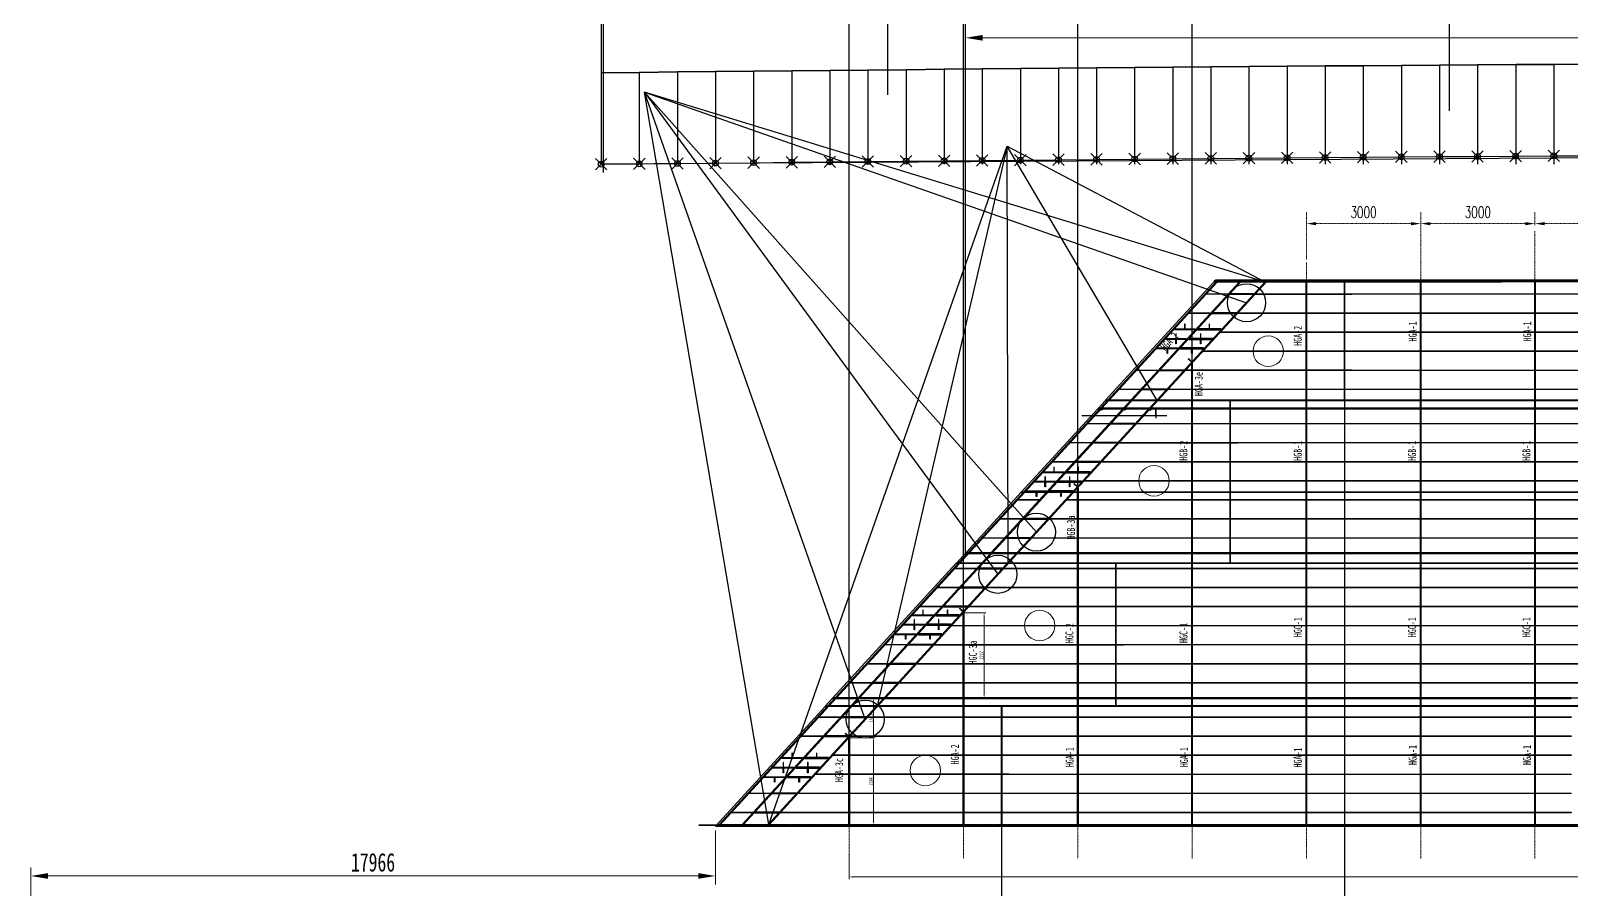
# Model space of a CAD drawing. Extents: x -158665 to 747974, y -1078007 to -307893.
# Drawn here: x 119905 to 160333, y -508805 to -486284 of the extents above; entities that cross this region are included whole.
import ezdxf
from ezdxf.enums import TextEntityAlignment as Align

# ---------------------------------------------------------------- set-up
doc = ezdxf.new("R2010")
doc.units = 0
doc.header["$LTSCALE"] = 0.02
doc.header["$MEASUREMENT"] = 0
doc.header["$PDMODE"] = 35
doc.header["$PDSIZE"] = 150
doc.linetypes.add('CENTER', pattern=[2, 1.25, -0.25, 0.25, -0.25])
doc.linetypes.add('PHANTOM', pattern=[63.5, 31.75, -6.35, 6.35, -6.35, 6.35, -6.35])
doc.layers.get('0').update_dxf_attribs({"linetype": 'CONTINUOUS'})
doc.layers.get('Defpoints').update_dxf_attribs({"linetype": 'CONTINUOUS'})
for name, color, linetype in [('1', 1, 'CONTINUOUS'), ('A3', 7, 'CONTINUOUS'), ('ZG', 7, 'CONTINUOUS'), ('二次预拼节段线', 7, 'CONTINUOUS'), ('横隔板', 7, 'CONTINUOUS'), ('横隔板开孔', 7, 'CONTINUOUS'), ('腹板', 7, 'CONTINUOUS')]:
    doc.layers.add(name, color=color, linetype=linetype)
for name, color, linetype, lineweight in [('1图框轮廓', 7, 'CONTINUOUS', 35), ('2细线层', 41, 'CONTINUOUS', 15), ('3中心线层', 1, 'CENTER', 13)]:
    doc.layers.add(name, color=color, linetype=linetype, lineweight=lineweight)
doc.styles.add('HC_GBDIM', font='romans', dxfattribs={"width": 0.667, "bigfont": 'gbcbig'})
doc.styles.add('仿宋', font='仿宋_GB2312_1.ttf', dxfattribs={"width": 0.7})
doc.dimstyles.new('180', dxfattribs={"dimscale": 180, "dimtxt": 2.7, "dimasz": 2.5, "dimexe": 1.25, "dimexo": 0.625, "dimtad": 1, "dimdec": 0, "dimdsep": 46, "dimtxsty": '仿宋', "dimcen": 2.5, "dimclrd": 3, "dimclre": 3, "dimclrt": 4, "dimazin": 0, "dimtfac": 1, "dimtdec": 0, "dimtmove": 0, "dimatfit": 3, "dimfxl": 1.25, "dimlwd": 13, "dimlwe": 13, "dimarcsym": 0})
doc.dimstyles.new('HC_GBDIM-100', dxfattribs={"dimscale": 100, "dimtxt": 3, "dimasz": 2.5, "dimexe": 3, "dimexo": 1.5, "dimgap": 1.5, "dimtad": 1, "dimdec": 0, "dimzin": 0, "dimdsep": 46, "dimtxsty": 'HC_GBDIM', "dimcen": 2.5, "dimclrd": 130, "dimclre": 130, "dimclrt": 3, "dimadec": 0, "dimazin": 0, "dimtfac": 0.714286, "dimtdec": 0, "dimtmove": 0, "dimatfit": 3, "dimfxl": 1, "dimtzin": 0, "dimlwd": -1, "dimlwe": -1, "dimarcsym": 0})
doc.dimstyles.new('标准标注样式-45', dxfattribs={"dimscale": 45, "dimtxt": 2.7, "dimasz": 2.5, "dimexe": 1.25, "dimexo": 0.625, "dimtad": 1, "dimdec": 0, "dimdsep": 46, "dimtxsty": '仿宋', "dimcen": 2.5, "dimclrd": 3, "dimclre": 3, "dimclrt": 4, "dimazin": 0, "dimtfac": 1, "dimtdec": 0, "dimtmove": 0, "dimatfit": 3, "dimfxl": 1.25, "dimlwd": 13, "dimlwe": 13, "dimarcsym": 0})
doc.dimstyles.new('样式-35', dxfattribs={"dimscale": 35, "dimtxt": 2.7, "dimasz": 2.5, "dimexe": 1.25, "dimexo": 0.625, "dimtad": 1, "dimdec": 0, "dimdsep": 46, "dimtxsty": '仿宋', "dimcen": 2.5, "dimclrd": 3, "dimclre": 3, "dimclrt": 4, "dimazin": 0, "dimtfac": 1, "dimtdec": 0, "dimtmove": 0, "dimatfit": 3, "dimfxl": 1.25, "dimlwd": 13, "dimlwe": 13, "dimarcsym": 0})

# ---------------------------------------------------------------- blocks, each defined once
blk = doc.blocks.new('*D148')
at = {"layer": '3中心线层', "color": 130, "linetype": 'CENTER'}
for p, q in [((153383, -492296), (153383, -491043)), ((156383, -491583), (156383, -491043)), ((153633, -491343), (156133, -491343))]:
    blk.add_line(p, q, dxfattribs=at)
for points in [[(153633, -491302), (153633, -491385), (153383, -491343)], [(156133, -491302), (156133, -491385), (156383, -491343)]]:
    blk.add_solid(points, dxfattribs=at)
at = {"layer": 'Defpoints', "color": 0, "linetype": 'CENTER'}
for p in [(156383, -491343), (156383, -491733), (153383, -492446)]:
    blk.add_point(p, dxfattribs=at)
at = {"layer": '3中心线层', "color": 3, "linetype": 'CENTER', "insert": (154883, -491043), "char_height": 300, "attachment_point": 5, "style": 'HC_GBDIM'}
blk.add_mtext('3000', dxfattribs=at)
blk = doc.blocks.new('*D149')
at = {"layer": '3中心线层', "color": 130, "linetype": 'CENTER'}
for p, q in [((156383, -491583), (156383, -491043)), ((159383, -491389), (159383, -491043)), ((156633, -491343), (159133, -491343))]:
    blk.add_line(p, q, dxfattribs=at)
for points in [[(156633, -491302), (156633, -491385), (156383, -491343)], [(159133, -491302), (159133, -491385), (159383, -491343)]]:
    blk.add_solid(points, dxfattribs=at)
at = {"layer": 'Defpoints', "color": 0, "linetype": 'CENTER'}
for p in [(159383, -491343), (159383, -491539), (156383, -491733)]:
    blk.add_point(p, dxfattribs=at)
at = {"layer": '3中心线层', "color": 3, "linetype": 'CENTER', "insert": (157883, -491043), "char_height": 300, "attachment_point": 5, "style": 'HC_GBDIM'}
blk.add_mtext('3000', dxfattribs=at)
blk = doc.blocks.new('*D150')
at = {"layer": '3中心线层', "color": 130, "linetype": 'CENTER'}
for p, q in [((159383, -491389), (159383, -491043)), ((162383, -491389), (162383, -491043)), ((159633, -491343), (162133, -491343))]:
    blk.add_line(p, q, dxfattribs=at)
for points in [[(159633, -491302), (159633, -491385), (159383, -491343)], [(162133, -491302), (162133, -491385), (162383, -491343)]]:
    blk.add_solid(points, dxfattribs=at)
at = {"layer": 'Defpoints', "color": 0, "linetype": 'CENTER'}
for p in [(159383, -491539), (162383, -491343), (162383, -491539)]:
    blk.add_point(p, dxfattribs=at)
at = {"layer": '3中心线层', "color": 3, "linetype": 'CENTER', "insert": (160883, -491043), "char_height": 300, "attachment_point": 5, "style": 'HC_GBDIM'}
blk.add_mtext('3000', dxfattribs=at)
blk = doc.blocks.new('*D70')
at = {"color": 3, "lineweight": 13, "ltscale": 3}
for p, q in [((231383, -507174), (231383, -508539)), ((141383, -507872), (141383, -508539))]:
    blk.add_line(p, q, dxfattribs=at)
at = {"color": 3, "linetype": 'ByBlock', "lineweight": 13, "ltscale": 3}
blk.add_line((141495, -508483), (231270, -508483), dxfattribs=at)
at = {"color": 3, "ltscale": 3}
for points in [[(141495, -508464), (141495, -508501), (141383, -508483)], [(231270, -508464), (231270, -508501), (231383, -508483)]]:
    blk.add_solid(points, dxfattribs=at)
at = {"layer": 'Defpoints', "color": 0, "ltscale": 3}
for p in [(231383, -507146), (141383, -507844), (231383, -508483)]:
    blk.add_point(p, dxfattribs=at)
at = {"color": 4, "ltscale": 3, "insert": (186383, -508394), "char_height": 121.5, "attachment_point": 5, "style": '仿宋'}
blk.add_mtext('90000', dxfattribs=at)
blk = doc.blocks.new('*D73')
at = {"color": 3, "lineweight": 13, "ltscale": 3}
for p, q in [((141412, -504830), (142067, -504830)), ((141412, -507116), (142067, -507116))]:
    blk.add_line(p, q, dxfattribs=at)
at = {"color": 3, "linetype": 'ByBlock', "lineweight": 13, "ltscale": 3}
blk.add_line((142023, -504918), (142023, -507028), dxfattribs=at)
at = {"color": 3, "ltscale": 3}
for points in [[(142009, -504918), (142038, -504918), (142023, -504830)], [(142009, -507028), (142038, -507028), (142023, -507116)]]:
    blk.add_solid(points, dxfattribs=at)
at = {"layer": 'Defpoints', "color": 0, "ltscale": 3}
for p in [(141390, -504830), (141390, -507116), (142023, -507116)]:
    blk.add_point(p, dxfattribs=at)
at = {"color": 4, "ltscale": 3, "insert": (141954, -505973), "char_height": 94.5, "attachment_point": 5, "rotation": 90, "style": '仿宋'}
blk.add_mtext('2286', dxfattribs=at)
blk = doc.blocks.new('*D74')
at = {"color": 3, "lineweight": 13, "ltscale": 3}
for p, q in [((141480, -503799), (142067, -503799)), ((141412, -504830), (142067, -504830))]:
    blk.add_line(p, q, dxfattribs=at)
at = {"color": 3, "linetype": 'ByBlock', "lineweight": 13, "ltscale": 3}
blk.add_line((142023, -504743), (142023, -503886), dxfattribs=at)
at = {"color": 3, "ltscale": 3}
for points in [[(142009, -503886), (142038, -503886), (142023, -503799)], [(142009, -504743), (142038, -504743), (142023, -504830)]]:
    blk.add_solid(points, dxfattribs=at)
at = {"layer": 'Defpoints', "color": 0, "ltscale": 3}
for p in [(141458, -503799), (142023, -503799), (141390, -504830)]:
    blk.add_point(p, dxfattribs=at)
at = {"color": 4, "ltscale": 3, "insert": (141954, -504314), "char_height": 94.5, "attachment_point": 5, "rotation": 90, "style": '仿宋'}
blk.add_mtext('1031', dxfattribs=at)
blk = doc.blocks.new('*D85')
at = {"color": 3, "lineweight": 13, "ltscale": 3}
for p, q in [((144412, -501555), (144968, -501555)), ((144412, -503783), (144968, -503783))]:
    blk.add_line(p, q, dxfattribs=at)
at = {"color": 3, "linetype": 'ByBlock', "lineweight": 13, "ltscale": 3}
blk.add_line((144924, -501643), (144924, -503695), dxfattribs=at)
at = {"color": 3, "ltscale": 3}
for points in [[(144910, -501643), (144939, -501643), (144924, -501555)], [(144910, -503695), (144939, -503695), (144924, -503783)]]:
    blk.add_solid(points, dxfattribs=at)
at = {"layer": 'Defpoints', "color": 0, "ltscale": 3}
for p in [(144390, -501555), (144390, -503783), (144924, -503783)]:
    blk.add_point(p, dxfattribs=at)
at = {"color": 4, "ltscale": 3, "insert": (144855, -502669), "char_height": 94.5, "attachment_point": 5, "rotation": 90, "style": '仿宋'}
blk.add_mtext('2227', dxfattribs=at)
blk = doc.blocks.new('*D596')
at = {"color": 3, "lineweight": 13, "ltscale": 3}
for p, q in [((144436, -474876), (144436, -486693)), ((195383, -499878), (195383, -486243))]:
    blk.add_line(p, q, dxfattribs=at)
at = {"color": 3, "linetype": 'ByBlock', "lineweight": 13, "ltscale": 3}
blk.add_line((144886, -486468), (194933, -486468), dxfattribs=at)
at = {"color": 3, "ltscale": 3}
for points in [[(144886, -486393), (144886, -486543), (144436, -486468)], [(194933, -486393), (194933, -486543), (195383, -486468)]]:
    blk.add_solid(points, dxfattribs=at)
at = {"layer": 'Defpoints', "color": 0, "ltscale": 3}
for p in [(144436, -474764), (195383, -486468), (195383, -499991)]:
    blk.add_point(p, dxfattribs=at)
at = {"color": 4, "ltscale": 3, "insert": (169909, -486112), "char_height": 486, "attachment_point": 5, "style": '仿宋'}
blk.add_mtext('50947', dxfattribs=at)
blk = doc.blocks.new('*D597')
at = {"color": 3, "lineweight": 13, "ltscale": 3}
for p, q in [((137871, -507268), (137871, -508683)), ((119905, -578441), (119905, -508233))]:
    blk.add_line(p, q, dxfattribs=at)
at = {"color": 3, "linetype": 'ByBlock', "lineweight": 13, "ltscale": 3}
blk.add_line((137421, -508458), (120355, -508458), dxfattribs=at)
at = {"color": 3, "ltscale": 3}
for points in [[(120355, -508383), (120355, -508533), (119905, -508458)], [(137421, -508383), (137421, -508533), (137871, -508458)]]:
    blk.add_solid(points, dxfattribs=at)
at = {"layer": 'Defpoints', "color": 0, "ltscale": 3}
for p in [(137871, -507156), (119905, -508458), (119905, -578553)]:
    blk.add_point(p, dxfattribs=at)
at = {"color": 4, "ltscale": 3, "insert": (128888, -508102), "char_height": 486, "attachment_point": 5, "style": '仿宋'}
blk.add_mtext('17966', dxfattribs=at)
blk = doc.blocks.new('*D598')
at = {"color": 3, "lineweight": 13, "ltscale": 3}
for p, q in [((134876, -489673), (134876, -449390)), ((195383, -499878), (195383, -449390))]:
    blk.add_line(p, q, dxfattribs=at)
at = {"color": 3, "linetype": 'ByBlock', "lineweight": 13, "ltscale": 3}
blk.add_line((194933, -449615), (135326, -449615), dxfattribs=at)
at = {"color": 3, "ltscale": 3}
for points in [[(135326, -449540), (135326, -449690), (134876, -449615)], [(194933, -449540), (194933, -449690), (195383, -449615)]]:
    blk.add_solid(points, dxfattribs=at)
at = {"layer": 'Defpoints', "color": 0, "ltscale": 3}
for p in [(134876, -449615), (134876, -489785), (195383, -499991)]:
    blk.add_point(p, dxfattribs=at)
at = {"color": 4, "ltscale": 3, "insert": (165129, -449259), "char_height": 486, "attachment_point": 5, "style": '仿宋'}
blk.add_mtext('60507', dxfattribs=at)

msp = doc.modelspace()

# ---------------------------------------------------------------- linework, layer by layer
at = {"color": 7, "ltscale": 3}
for p, q in [((150382.8, -495015.1), (150382.8, -469263.5)), ((147382.8, -498333.6), (147382.8, -472768.2)), ((144382.8, -501718.5), (144382.8, -475961.6)), ((141382.8, -504840.2), (141382.8, -479457.4)), ((150382.8, -494979.5), (150373.2, -494970.7)), ((147488.5, -496378.7), (149724.1, -496378.7)), ((149118.5, -496378.7), (149429.8, -496378.7)), ((149429.8, -496198.7), (149318.4, -496198.7)), ((149429.8, -496198.7), (149429.8, -496445.3)), ((149429.8, -496378.7), (149429.8, -496198.7)), ((144382.8, -501528.6), (144373.2, -501519.8)), ((141382.8, -504803.1), (141373.2, -504794.3))]:
    msp.add_line(p, q, dxfattribs=at)
at = {"color": 8, "ltscale": 3}
msp.add_line((144435.5, -499990.7), (144435.5, -474750.5), dxfattribs=at)
at = {"color": 33, "ltscale": 3}
for p, q in [((142386.1, -484643.4), (142386.1, -487963)), ((157130.1, -484614.5), (157130.1, -488380))]:
    msp.add_line(p, q, dxfattribs=at)
at = {"color": 1, "ltscale": 3}
for p, q in [((230875.9, -489160.6), (134875.9, -489784.6)), ((149450.6, -495977.7), (149485.9, -495977.7)), ((149450.6, -495980.7), (149485.9, -495980.7)), ((145538.7, -500247.7), (145578.2, -500247.7)), ((145538.7, -500250.7), (145578.2, -500250.7)), ((142103.1, -503997.7), (142138.3, -503997.7)), ((142103.1, -504000.7), (142138.3, -504000.7))]:
    msp.add_line(p, q, dxfattribs=at)
at = {"color": 7, "linetype": 'PHANTOM', "ltscale": 10}
for p, q in [((240933.3, -492865.7), (150963.1, -492865.7)), ((239013.6, -496190.7), (147916.9, -496190.7)), ((236819.7, -499990.7), (144435.5, -499990.7)), ((234625.8, -503790.7), (140954.1, -503790.7)), ((232706.1, -507115.7), (137907.9, -507115.7))]:
    msp.add_line(p, q, dxfattribs=at)
at = {"color": 7, "ltscale": 3}
msp.add_lwpolyline([(160875.9, -487160.2), (159875.9, -487166.1), (158875.9, -487172.3), (157875.9, -487178.7), (156875.9, -487185.3), (155875.9, -487192.3), (154875.9, -487199.4), (153875.9, -487206.9), (152875.9, -487214.5), (151875.9, -487222.5), (150875.9, -487230.6), (149875.9, -487239.1), (148875.9, -487247.7), (147875.9, -487256.6), (146875.9, -487265.6), (145875.9, -487274.9), (144875.9, -487284.3), (143875.9, -487293.9), (142875.9, -487303.7), (141875.9, -487313.6), (140875.9, -487323.7), (139875.9, -487333.8), (138875.9, -487344), (137875.9, -487354.3), (136875.9, -487364.6), (135875.9, -487375), (134875.9, -487385.1), (134875.9, -489785.1), (135875.9, -489775), (136875.9, -489764.6), (137875.9, -489754.3), (138875.9, -489744), (139875.9, -489733.8), (140875.9, -489723.7), (141875.9, -489713.6), (142875.9, -489703.7), (143875.9, -489693.9), (144875.9, -489684.3), (145875.9, -489674.9), (146875.9, -489665.6), (147875.9, -489656.6), (148875.9, -489647.7), (149875.9, -489639.1), (150875.9, -489630.6), (151875.9, -489622.5), (152875.9, -489614.5), (153875.9, -489606.9), (154875.9, -489599.4), (155875.9, -489592.3), (156875.9, -489585.3), (157875.9, -489578.7), (158875.9, -489572.3), (159875.9, -489566.1), (160875.9, -489560.2)], dxfattribs=at)
at = {"color": 1, "ltscale": 3}
for points in [[(150288.8, -494885.2), (150377.3, -494966.3), (150369.2, -494975.1), (150280.7, -494894)], [(147288.8, -498159.7), (147377.3, -498240.8), (147369.2, -498249.7), (147280.7, -498168.6)], [(144288.8, -501434.3), (144377.3, -501515.4), (144369.2, -501524.2), (144280.7, -501443.2)], [(141288.8, -504708.9), (141377.3, -504789.9), (141369.2, -504798.8), (141280.7, -504717.7)]]:
    msp.add_lwpolyline(points, close=True, dxfattribs=at)
at = {"color": 7, "ltscale": 3}
for points in [[(148546.4, -496224.5, -0.2103024), (148535.1, -496198.7), (148034.1, -496198.7, -0.6524796), (147975.4, -496224.5), (147834.2, -496378.7), (148405.2, -496378.7)], [(149224.5, -496224.5, -0.2103024), (149213.2, -496198.7), (148640.3, -496198.7, -0.5787924), (148587.7, -496229, -0.1084885), (148573.4, -496233.6), (148440.4, -496378.7), (149083.3, -496378.7)]]:
    msp.add_lwpolyline(points, format="xyb", close=True, dxfattribs=at)
at = {"color": 8, "ltscale": 3}
msp.add_circle((140875.9, -489745.6), 21.9, dxfattribs=at)
at = {"color": 1, "ltscale": 3}
for centre in [(151812.7, -493418.7), (146298.4, -499437.7), (145285.1, -500543.7), (141803.5, -504344)]:
    msp.add_circle(centre, 500, dxfattribs=at)
at = {"color": 7, "ltscale": 3}
for centre in [(147999.1, -496198.7), (148570.1, -496198.7), (148605.3, -496198.7), (149283.4, -496198.7)]:
    msp.add_circle(centre, 35, dxfattribs=at)
msp.add_arc((149283.4, -496198.7), 35, 239.75226, 0, dxfattribs=at)
at = {"layer": '1', "color": 8}
for p, q in [((134875.9, -485138.8), (134875.9, -489783.4)), ((135875.9, -487375), (135875.9, -489783.4)), ((136875.9, -487364.6), (136875.9, -489783.4)), ((137875.9, -487354.3), (137875.9, -489783.4)), ((138875.9, -487344), (138875.9, -489783.4)), ((139875.9, -487333.8), (139875.9, -489783.4)), ((140875.9, -487323.7), (140875.9, -489783.4)), ((141875.9, -487313.6), (141875.9, -489783.4)), ((142875.9, -487303.7), (142875.9, -489783.4)), ((143875.9, -487293.9), (143875.9, -489783.4)), ((144875.9, -487284.3), (144875.9, -489783.4)), ((145875.9, -487274.9), (145875.9, -489783.4)), ((146875.9, -487265.6), (146875.9, -489783.4)), ((147875.9, -487256.6), (147875.9, -489783.4)), ((148875.9, -487247.7), (148875.9, -489783.4)), ((149875.9, -487239.1), (149875.9, -489783.4)), ((150875.9, -487230.6), (150875.9, -489783.4)), ((151875.9, -487222.5), (151875.9, -489783.4)), ((152875.9, -487214.5), (152875.9, -489783.4)), ((153875.9, -487206.9), (153875.9, -489783.4)), ((155875.9, -487192.3), (155875.9, -489783.4)), ((156875.9, -487185.3), (156875.9, -489783.4)), ((157875.9, -487178.7), (157875.9, -489783.4)), ((158875.9, -487172.3), (158875.9, -489783.4)), ((159875.9, -487166.1), (159875.9, -489783.4))]:
    msp.add_line(p, q, dxfattribs=at)
at = {"layer": '1', "color": 3}
for p, q in [((134930.1, -485138.8), (134930.1, -490004.1)), ((154875.9, -487199.4), (154875.9, -489783.4))]:
    msp.add_line(p, q, dxfattribs=at)
at = {"layer": '1', "color": 181}
for points in [[(134875.9, -487385.1), (135875.9, -487375), (136875.9, -487364.6), (137875.9, -487354.3), (138875.9, -487344), (139875.9, -487333.8), (140875.9, -487323.7), (141875.9, -487313.6), (142875.9, -487303.7), (143875.9, -487293.9), (144875.9, -487284.3), (145875.9, -487274.9), (146875.9, -487265.6), (147875.9, -487256.6), (148875.9, -487247.7), (149875.9, -487239.1), (150875.9, -487230.6), (151875.9, -487222.5), (152875.9, -487214.5), (153875.9, -487206.9), (154875.9, -487199.4), (155875.9, -487192.3), (156875.9, -487185.3), (157875.9, -487178.7), (158875.9, -487172.3), (159875.9, -487166.1), (160875.9, -487160.2)], [(134875.9, -489785.1), (135875.9, -489775), (136875.9, -489764.6), (137875.9, -489754.3), (138875.9, -489744), (139875.9, -489733.8), (140875.9, -489723.7), (141875.9, -489713.6), (142875.9, -489703.7), (143875.9, -489693.9), (144875.9, -489684.3), (145875.9, -489674.9), (146875.9, -489665.6), (147875.9, -489656.6), (148875.9, -489647.7), (149875.9, -489639.1), (150875.9, -489630.6), (151875.9, -489622.5), (152875.9, -489614.5), (153875.9, -489606.9), (154875.9, -489599.4), (155875.9, -489592.3), (156875.9, -489585.3), (157875.9, -489578.7), (158875.9, -489572.3), (159875.9, -489566.1), (160875.9, -489560.2)]]:
    msp.add_lwpolyline(points, dxfattribs=at)
at = {"layer": '1', "color": 4}
for points in [[(151319.4, -493183.7), (151319.4, -493197.7), (150761.3, -493197.7), (150761.3, -493183.7)], [(151367.5, -493183.7), (151367.5, -493197.7), (151997.6, -493197.7), (151997.6, -493183.7)], [(154583.1, -493197.7), (154583.1, -493183.7), (169333.1, -493183.7), (169333.1, -493197.7)], [(150861.4, -493683.7), (150861.4, -493697.7), (150303.2, -493697.7), (150303.2, -493683.7)], [(150909.5, -493683.7), (150909.5, -493697.7), (151539.5, -493697.7), (151539.5, -493683.7)], [(154583.1, -493697.7), (154583.1, -493683.7), (169333.1, -493683.7), (169333.1, -493697.7)], [(154583.1, -494197.7), (154583.1, -494183.7), (169333.1, -494183.7), (169333.1, -494197.7)], [(154583.1, -494697.7), (154583.1, -494683.7), (169333.1, -494683.7), (169333.1, -494697.7)], [(149487.1, -495183.7), (149487.1, -495197.7), (148929, -495197.7), (148929, -495183.7)], [(149535.2, -495183.7), (149535.2, -495197.7), (150165.2, -495197.7), (150165.2, -495183.7)], [(154583.1, -495197.7), (154583.1, -495183.7), (169333.1, -495183.7), (169333.1, -495197.7)], [(149029.1, -495683.7), (149029.1, -495697.7), (148470.9, -495697.7), (148470.9, -495683.7)], [(149077.1, -495683.7), (149077.1, -495697.7), (149707.2, -495697.7), (149707.2, -495683.7)], [(154583.1, -495697.7), (154583.1, -495683.7), (169333.1, -495683.7), (169333.1, -495697.7)], [(148204.5, -496583.7), (148204.5, -496597.7), (147646.4, -496597.7), (147646.4, -496583.7)], [(148252.6, -496583.7), (148252.6, -496597.7), (148882.6, -496597.7), (148882.6, -496583.7)], [(151583.1, -496597.7), (151583.1, -496583.7), (166333.1, -496583.7), (166333.1, -496597.7)], [(147746.4, -497083.7), (147746.4, -497097.7), (147188.3, -497097.7), (147188.3, -497083.7)], [(147794.5, -497083.7), (147794.5, -497097.7), (148424.5, -497097.7), (148424.5, -497083.7)], [(151583.1, -497097.7), (151583.1, -497083.7), (166333.1, -497083.7), (166333.1, -497097.7)], [(147288.4, -497583.7), (147288.4, -497597.7), (146730.2, -497597.7), (146730.2, -497583.7)], [(147336.4, -497583.7), (147336.4, -497597.7), (147966.5, -497597.7), (147966.5, -497583.7)], [(151583.1, -497597.7), (151583.1, -497583.7), (166333.1, -497583.7), (166333.1, -497597.7)], [(151583.1, -498097.7), (151583.1, -498083.7), (166333.1, -498083.7), (166333.1, -498097.7)], [(146372.2, -498583.7), (146372.2, -498597.7), (145814.1, -498597.7), (145814.1, -498583.7)], [(151583.1, -498597.7), (151583.1, -498583.7), (166333.1, -498583.7), (166333.1, -498597.7)], [(145914.1, -499083.7), (145914.1, -499097.7), (145356, -499097.7), (145356, -499083.7)], [(145962.2, -499083.7), (145962.2, -499097.7), (146592.2, -499097.7), (146592.2, -499083.7)], [(151583.1, -499097.7), (151583.1, -499083.7), (166333.1, -499083.7), (166333.1, -499097.7)], [(145456, -499583.7), (145456, -499597.7), (144897.9, -499597.7), (144897.9, -499583.7)], [(145504.1, -499583.7), (145504.1, -499597.7), (146134.2, -499597.7), (146134.2, -499583.7)], [(151583.1, -499597.7), (151583.1, -499583.7), (166333.1, -499583.7), (166333.1, -499597.7)], [(144723.1, -500383.7), (144723.1, -500397.7), (144165, -500397.7), (144165, -500383.7)], [(144771.2, -500383.7), (144771.2, -500397.7), (145401.2, -500397.7), (145401.2, -500383.7)], [(148583.1, -500397.7), (148583.1, -500383.7), (163333.1, -500383.7), (163333.1, -500397.7)], [(144265, -500883.7), (144265, -500897.7), (143706.9, -500897.7), (143706.9, -500883.7)], [(144313.1, -500883.7), (144313.1, -500897.7), (144943.2, -500897.7), (144943.2, -500883.7)], [(148583.1, -500897.7), (148583.1, -500883.7), (163333.1, -500883.7), (163333.1, -500897.7)], [(143807, -501383.7), (143807, -501397.7), (143248.8, -501397.7), (143248.8, -501383.7)], [(143855.1, -501383.7), (143855.1, -501397.7), (144485.1, -501397.7), (144485.1, -501383.7)], [(148583.1, -501397.7), (148583.1, -501383.7), (163333.1, -501383.7), (163333.1, -501397.7)], [(148583.1, -501897.7), (148583.1, -501883.7), (163333.1, -501883.7), (163333.1, -501897.7)], [(142890.8, -502383.7), (142890.8, -502397.7), (142332.7, -502397.7), (142332.7, -502383.7)], [(142938.9, -502383.7), (142938.9, -502397.7), (143568.9, -502397.7), (143568.9, -502383.7)], [(148583.1, -502397.7), (148583.1, -502383.7), (163333.1, -502383.7), (163333.1, -502397.7)], [(142432.7, -502883.7), (142432.7, -502897.7), (141874.6, -502897.7), (141874.6, -502883.7)], [(142480.8, -502883.7), (142480.8, -502897.7), (143110.8, -502897.7), (143110.8, -502883.7)], [(148583.1, -502897.7), (148583.1, -502883.7), (163333.1, -502883.7), (163333.1, -502897.7)], [(141974.7, -503383.7), (141974.7, -503397.7), (141416.5, -503397.7), (141416.5, -503383.7)], [(142022.7, -503383.7), (142022.7, -503397.7), (142652.8, -503397.7), (142652.8, -503383.7)], [(148583.1, -503397.7), (148583.1, -503383.7), (163333.1, -503383.7), (163333.1, -503397.7)], [(141150.1, -504283.8), (141150.1, -504297.8), (140591.9, -504297.8), (140591.9, -504283.8)], [(141198.2, -504283.8), (141198.2, -504297.8), (141828.2, -504297.8), (141828.2, -504283.8)], [(145583.1, -504297.8), (145583.1, -504283.8), (160333, -504283.8), (160333, -504297.8)], [(140692, -504783.7), (140692, -504797.7), (140133.9, -504797.7), (140133.9, -504783.7)], [(140740.1, -504783.7), (140740.1, -504797.7), (141370.2, -504797.7), (141370.2, -504783.7)], [(145583.1, -504797.7), (145583.1, -504783.7), (160333.1, -504783.7), (160333.1, -504797.7)], [(145583.1, -505297.7), (145583.1, -505283.7), (160333.1, -505283.7), (160333.1, -505297.7)], [(145583.1, -505797.7), (145583.1, -505783.7), (160333.1, -505783.7), (160333.1, -505797.7)], [(139317.8, -506283.7), (139317.8, -506297.7), (138759.7, -506297.7), (138759.7, -506283.7)], [(139365.9, -506283.7), (139365.9, -506297.7), (139995.9, -506297.7), (139995.9, -506283.7)], [(145583.1, -506297.7), (145583.1, -506283.7), (160333.1, -506283.7), (160333.1, -506297.7)], [(138859.7, -506783.7), (138859.7, -506797.7), (138301.6, -506797.7), (138301.6, -506783.7)], [(138907.8, -506783.7), (138907.8, -506797.7), (139537.8, -506797.7), (139537.8, -506783.7)], [(145583.1, -506797.7), (145583.1, -506783.7), (160333.1, -506783.7), (160333.1, -506797.7)]]:
    msp.add_lwpolyline(points, close=True, dxfattribs=at)
at = {"layer": '1', "color": 25}
for p in [(140875.9, -489723.7), (141875.9, -489713.6), (142875.9, -489703.7), (143875.9, -489693.9), (144875.9, -489684.3), (145875.9, -489674.9), (146875.9, -489665.6), (147875.9, -489656.6), (148875.9, -489647.7), (149875.9, -489639.1), (150875.9, -489630.6), (151875.9, -489622.5), (152875.9, -489614.5), (153875.9, -489606.9), (154875.9, -489599.4), (155875.9, -489592.3), (156875.9, -489585.3), (157875.9, -489578.7), (158875.9, -489572.3), (159875.9, -489566.1), (134875.9, -489785.1), (135875.9, -489775), (136875.9, -489764.6), (137875.9, -489754.3), (138875.9, -489744), (139875.9, -489733.8)]:
    msp.add_point(p, dxfattribs=at)
at = {"layer": '1图框轮廓', "color": 6}
for points in [[(148112, -495977.7), (154380.1, -495977.7), (154380.1, -492825.7), (150999.8, -492825.7)], [(151380.1, -495983.7), (148106.6, -495983.7), (145901.4, -498390.7), (151380.1, -498390.7)], [(144200.1, -500247.7), (151380.1, -500247.7), (151380.1, -498390.7), (145901.4, -498390.7)], [(140764.5, -503997.7), (148380.1, -503997.7), (148380.1, -500253.7), (144194.6, -500253.7)], [(137871.3, -507155.7), (145380.1, -507155.7), (145380.1, -504003.7), (140759, -504003.7)]]:
    msp.add_lwpolyline(points, close=True, dxfattribs=at)
at = {"layer": '1图框轮廓', "color": 1}
for points in [[(169530.1, -492825.7), (154386.1, -492825.7), (154386.1, -495977.7), (169530.1, -495977.7)], [(151386.1, -495983.7), (166530.1, -495983.7), (166530.1, -498390.7), (151386.1, -498390.7)], [(151386.1, -498390.7), (166530.1, -498390.7), (166530.1, -500247.7), (151386.1, -500247.7)], [(148386.1, -503997.7), (163530.1, -503997.7), (163530.1, -500253.7), (148386.1, -500253.7)], [(160530.1, -507155.7), (145386.1, -507155.7), (145386.1, -504003.7), (160530.1, -504003.7)]]:
    msp.add_lwpolyline(points, close=True, dxfattribs=at)
at = {"layer": '2细线层', "color": 8}
for points in [[(154583.1, -493182.7), (154583.1, -493198.7), (152046.6, -493198.7), (152046.6, -493182.7)], [(154583.1, -493682.7), (154583.1, -493698.7), (151588.5, -493698.7), (151588.5, -493682.7)], [(154583.1, -494182.7), (154583.1, -494198.7), (151130.4, -494198.7), (151130.4, -494182.7)], [(154583.1, -494682.7), (154583.1, -494698.7), (150672.3, -494698.7), (150672.3, -494682.7)], [(154583.1, -495182.7), (154583.1, -495198.7), (150214.2, -495198.7), (150214.2, -495182.7)], [(154583.1, -495682.7), (154583.1, -495698.7), (149756.2, -495698.7), (149756.2, -495682.7)], [(151583.1, -496582.7), (151583.1, -496598.7), (148931.6, -496598.7), (148931.6, -496582.7)], [(151583.1, -497082.7), (151583.1, -497098.7), (148473.6, -497098.7), (148473.6, -497082.7)], [(151583.1, -497582.7), (151583.1, -497598.7), (148015.5, -497598.7), (148015.5, -497582.7)], [(151583.1, -498082.7), (151583.1, -498098.7), (147557.4, -498098.7), (147557.4, -498082.7)], [(151583.1, -498582.7), (151583.1, -498598.7), (147099.3, -498598.7), (147099.3, -498582.7)], [(151583.1, -499082.7), (151583.1, -499098.7), (146641.2, -499098.7), (146641.2, -499082.7)], [(151583.1, -499582.7), (151583.1, -499598.7), (146183.2, -499598.7), (146183.2, -499582.7)], [(148583.1, -500382.7), (148583.1, -500398.7), (145450.2, -500398.7), (145450.2, -500382.7)], [(148583.1, -500882.7), (148583.1, -500898.7), (144992.2, -500898.7), (144992.2, -500882.7)], [(148583.1, -501382.7), (148583.1, -501398.7), (144534.1, -501398.7), (144534.1, -501382.7)], [(148583.1, -501882.7), (148583.1, -501898.7), (144076, -501898.7), (144076, -501882.7)], [(148583.1, -502382.7), (148583.1, -502398.7), (143617.9, -502398.7), (143617.9, -502382.7)], [(148583.1, -502882.7), (148583.1, -502898.7), (143159.9, -502898.7), (143159.9, -502882.7)], [(148583.1, -503382.7), (148583.1, -503398.7), (142701.8, -503398.7), (142701.8, -503382.7)], [(145583.1, -504282.8), (145583.1, -504298.8), (141877.2, -504298.8), (141877.2, -504282.8)], [(145583.1, -504782.7), (145583.1, -504798.7), (141419.2, -504798.7), (141419.2, -504782.7)], [(145583.1, -505282.7), (145583.1, -505298.7), (140961.1, -505298.7), (140961.1, -505282.7)], [(145583.1, -505782.7), (145583.1, -505798.7), (140503, -505798.7), (140503, -505782.7)], [(145583.1, -506282.7), (145583.1, -506298.7), (140044.9, -506298.7), (140044.9, -506282.7)], [(145583.1, -506782.7), (145583.1, -506798.7), (139586.8, -506798.7), (139586.8, -506782.7)]]:
    msp.add_lwpolyline(points, close=True, dxfattribs=at)
at = {"layer": '2细线层', "color": 2}
for centre in [(152382.8, -494690.7), (149382.8, -498090.7), (146382.8, -501888.1), (143382.8, -505690.7)]:
    msp.add_circle(centre, 400, dxfattribs=at)
at = {"layer": '3中心线层', "color": 8, "linetype": 'CENTER', "ltscale": 10}
for points in [[(156382.8, -491539.4), (156382.8, -508000.7)], [(159382.8, -491539.4), (159382.8, -508000.7)], [(153382.8, -492365.7), (153382.8, -508000.7)], [(150382.8, -494998.7), (150382.8, -508000.7)], [(147382.8, -498273.3), (147382.8, -508000.7)], [(144382.8, -501547.8), (144382.8, -508000.7)], [(141382.8, -504822.4), (141382.8, -508000.7)]]:
    msp.add_lwpolyline(points, dxfattribs=at)
at = {"layer": '3中心线层', "color": 1, "linetype": 'CENTER', "ltscale": 10}
for points in [[(137943.1, -507155.7), (151071.6, -492825.7)], [(138549.4, -507155.7), (151677.9, -492825.7)], [(152356, -492825.7), (139227.5, -507155.7)]]:
    msp.add_lwpolyline(points, dxfattribs=at)
at = {"layer": '3中心线层', "color": 181, "linetype": 'ByBlock', "ltscale": 10}
for points in [[(151017.4, -492865.7), (151036.5, -492883.3), (137997.4, -507115.7), (137978.3, -507098.2), (151017.4, -492865.7)], [(151623.6, -492865.7), (151642.8, -492883.3), (138603.7, -507115.7), (138584.5, -507098.2), (151623.6, -492865.7)]]:
    msp.add_lwpolyline(points, dxfattribs=at)
at = {"layer": '3中心线层', "color": 7, "linetype": 'ByBlock', "ltscale": 10}
for points in [[(148013.7, -496182.7), (147994.6, -496165.2), (151017.4, -492865.7), (151036.5, -492883.3), (148013.7, -496182.7)], [(148620, -496182.7), (148600.8, -496165.2), (151623.6, -492865.7), (151642.8, -492883.3), (148620, -496182.7)], [(149298.1, -496182.7), (149278.9, -496165.2), (152301.7, -492865.7), (152320.9, -492883.3), (149298.1, -496182.7)], [(144532.4, -499982.7), (144513.2, -499965.2), (147963.8, -496198.7), (147983, -496216.3), (144532.4, -499982.7)], [(145138.6, -499982.7), (145119.4, -499965.2), (148570.1, -496198.7), (148589.2, -496216.3), (145138.6, -499982.7)], [(145816.7, -499982.7), (145797.5, -499965.2), (149248.2, -496198.7), (149267.3, -496216.3), (145816.7, -499982.7)], [(141051, -503782.7), (141031.8, -503765.2), (144482.4, -499998.7), (144501.6, -500016.3), (141051, -503782.7)], [(141657.2, -503782.7), (141638, -503765.2), (145088.7, -499998.7), (145107.8, -500016.3), (141657.2, -503782.7)], [(142335.3, -503782.7), (142316.1, -503765.2), (145766.8, -499998.7), (145786, -500016.3), (142335.3, -503782.7)], [(141001.1, -503798.7), (141020.2, -503816.3), (137997.4, -507115.7), (137978.3, -507098.2), (141001.1, -503798.7)], [(141607.3, -503798.7), (141626.5, -503816.3), (138603.7, -507115.7), (138584.5, -507098.2), (141607.3, -503798.7)], [(142285.4, -503798.7), (142304.6, -503816.3), (139281.8, -507115.7), (139262.6, -507098.2), (142285.4, -503798.7)]]:
    msp.add_lwpolyline(points, dxfattribs=at)
at = {"layer": 'ZG', "color": 2, "ltscale": 3}
for points in [[(150186.9, -493982.7), (150186.9, -494102.7), (150198.9, -494102.7), (150198.9, -493982.7)], [(150829.1, -493982.7), (150829.1, -494102.7), (150841.1, -494102.7), (150841.1, -493982.7)], [(150237.5, -494378.7), (149690.3, -494378.7), (149690.3, -494352.7), (150237.5, -494352.7)], [(150466.5, -494128.7), (149919.4, -494128.7), (149919.4, -494102.7), (150466.5, -494102.7)], [(149957.9, -494232.7), (149957.9, -494352.7), (149969.9, -494352.7), (149969.9, -494232.7)], [(149957.9, -494498.7), (149957.9, -494378.7), (149969.9, -494378.7), (149969.9, -494498.7)], [(150296.5, -494378.7), (150915.6, -494378.7), (150915.6, -494352.7), (150296.5, -494352.7)], [(150525.6, -494128.7), (151144.6, -494128.7), (151144.6, -494102.7), (150525.6, -494102.7)], [(150600.1, -494232.7), (150600.1, -494352.7), (150612.1, -494352.7), (150612.1, -494232.7)], [(150600.1, -494498.7), (150600.1, -494378.7), (150612.1, -494378.7), (150612.1, -494498.7)], [(150008.4, -494628.7), (149461.3, -494628.7), (149461.3, -494602.7), (150008.4, -494602.7)], [(149728.8, -494748.7), (149728.8, -494628.7), (149740.8, -494628.7), (149740.8, -494748.7)], [(150067.5, -494628.7), (150686.5, -494628.7), (150686.5, -494602.7), (150067.5, -494602.7)], [(150371, -494748.7), (150371, -494628.7), (150383, -494628.7), (150383, -494748.7)], [(147030.9, -497878.7), (146483.8, -497878.7), (146483.8, -497852.7), (147030.9, -497852.7)], [(146522.3, -497982.7), (146522.3, -498102.7), (146534.3, -498102.7), (146534.3, -497982.7)], [(146751.3, -497732.7), (146751.3, -497852.7), (146763.3, -497852.7), (146763.3, -497732.7)], [(147090, -497878.7), (147709, -497878.7), (147709, -497852.7), (147090, -497852.7)], [(147164.5, -497982.7), (147164.5, -498102.7), (147176.5, -498102.7), (147176.5, -497982.7)], [(147393.5, -497732.7), (147393.5, -497852.7), (147405.5, -497852.7), (147405.5, -497732.7)], [(146572.8, -498378.7), (146025.7, -498378.7), (146025.7, -498352.7), (146572.8, -498352.7)], [(146801.9, -498128.7), (146254.7, -498128.7), (146254.7, -498102.7), (146801.9, -498102.7)], [(146293.3, -498498.7), (146293.3, -498378.7), (146305.3, -498378.7), (146305.3, -498498.7)], [(146522.3, -498248.7), (146522.3, -498128.7), (146534.3, -498128.7), (146534.3, -498248.7)], [(146631.9, -498378.7), (147251, -498378.7), (147251, -498352.7), (146631.9, -498352.7)], [(146861, -498128.7), (147480, -498128.7), (147480, -498102.7), (146861, -498102.7)], [(146935.4, -498498.7), (146935.4, -498378.7), (146947.4, -498378.7), (146947.4, -498498.7)], [(147164.5, -498248.7), (147164.5, -498128.7), (147176.5, -498128.7), (147176.5, -498248.7)], [(143595.2, -501628.8), (143048.1, -501628.8), (143048.1, -501602.8), (143595.2, -501602.8)], [(143315.7, -501482.8), (143315.7, -501602.8), (143327.7, -501602.8), (143327.7, -501482.8)], [(143654.3, -501628.8), (144273.4, -501628.8), (144273.4, -501602.8), (143654.3, -501602.8)], [(143957.8, -501482.8), (143957.8, -501602.8), (143969.8, -501602.8), (143969.8, -501482.8)], [(143137.2, -502128.8), (142590, -502128.8), (142590, -502102.8), (143137.2, -502102.8)], [(143366.2, -501878.8), (142819.1, -501878.8), (142819.1, -501852.8), (143366.2, -501852.8)], [(143086.6, -501732.8), (143086.6, -501852.8), (143098.6, -501852.8), (143098.6, -501732.8)], [(143086.6, -501998.8), (143086.6, -501878.8), (143098.6, -501878.8), (143098.6, -501998.8)], [(143196.2, -502128.8), (143815.3, -502128.8), (143815.3, -502102.8), (143196.2, -502102.8)], [(143425.3, -501878.8), (144044.3, -501878.8), (144044.3, -501852.8), (143425.3, -501852.8)], [(143728.8, -501732.8), (143728.8, -501852.8), (143740.8, -501852.8), (143740.8, -501732.8)], [(143728.8, -501998.8), (143728.8, -501878.8), (143740.8, -501878.8), (143740.8, -501998.8)], [(142857.6, -502248.8), (142857.6, -502128.8), (142869.6, -502128.8), (142869.6, -502248.8)], [(143499.8, -502248.8), (143499.8, -502128.8), (143511.8, -502128.8), (143511.8, -502248.8)], [(139880.1, -505232.8), (139880.1, -505352.8), (139892.1, -505352.8), (139892.1, -505232.8)], [(140522.3, -505232.8), (140522.3, -505352.8), (140534.3, -505352.8), (140534.3, -505232.8)], [(139930.6, -505628.8), (139383.5, -505628.8), (139383.5, -505602.8), (139930.6, -505602.8)], [(140159.7, -505378.8), (139612.5, -505378.8), (139612.5, -505352.8), (140159.7, -505352.8)], [(139651, -505482.8), (139651, -505602.8), (139663, -505602.8), (139663, -505482.8)], [(139651, -505748.8), (139651, -505628.8), (139663, -505628.8), (139663, -505748.8)], [(139989.7, -505628.8), (140608.7, -505628.8), (140608.7, -505602.8), (139989.7, -505602.8)], [(140218.7, -505378.8), (140837.8, -505378.8), (140837.8, -505352.8), (140218.7, -505352.8)], [(140293.2, -505482.8), (140293.2, -505602.8), (140305.2, -505602.8), (140305.2, -505482.8)], [(140293.2, -505748.8), (140293.2, -505628.8), (140305.2, -505628.8), (140305.2, -505748.8)], [(139701.6, -505878.8), (139154.4, -505878.8), (139154.4, -505852.8), (139701.6, -505852.8)], [(139422, -505998.8), (139422, -505878.8), (139434, -505878.8), (139434, -505998.8)], [(139760.7, -505878.8), (140379.7, -505878.8), (140379.7, -505852.8), (139760.7, -505852.8)], [(140064.2, -505998.8), (140064.2, -505878.8), (140076.2, -505878.8), (140076.2, -505998.8)]]:
    msp.add_lwpolyline(points, close=True, dxfattribs=at)
at = {"layer": '二次预拼节段线', "color": 2, "ltscale": 3}
msp.add_line((154383.1, -495393.9), (154383.1, -521037.5), dxfattribs=at)
msp.add_lwpolyline([(145383.1, -504003.7), (145383.1, -538351.3), (145215.2, -538351.3), (145215.2, -540009.6)], dxfattribs=at)
at = {"layer": '横隔板', "color": 31, "ltscale": 3}
for points in [[(153375.8, -492865.7), (153389.8, -492865.7), (153389.8, -496182.7), (153375.8, -496182.7)], [(156375.8, -492865.7), (156389.8, -492865.7), (156389.8, -496182.7), (156375.8, -496182.7)], [(159375.8, -492865.7), (159389.8, -492865.7), (159389.8, -496182.7), (159375.8, -496182.7)], [(144375.8, -503798.7), (144389.8, -503798.7), (144389.8, -507115.7), (144375.8, -507115.7)], [(147375.8, -503798.7), (147389.8, -503798.7), (147389.8, -507115.7), (147375.8, -507115.7)], [(150375.8, -503798.7), (150389.8, -503798.7), (150389.8, -507115.7), (150375.8, -507115.7)], [(153375.8, -503798.7), (153389.8, -503798.7), (153389.8, -507115.7), (153375.8, -507115.7)], [(156375.8, -503798.7), (156389.8, -503798.7), (156389.8, -507115.7), (156375.8, -507115.7)], [(159375.8, -503798.7), (159389.8, -503798.7), (159389.8, -507115.7), (159375.8, -507115.7)]]:
    msp.add_lwpolyline(points, close=True, dxfattribs=at)
at = {"layer": '横隔板', "color": 100, "ltscale": 3}
for points in [[(150375.8, -495006.3), (150389.8, -495006.3), (150389.8, -496182.7), (150375.8, -496182.7)], [(147375.8, -498280.9), (147389.8, -498280.9), (147389.8, -499982.7), (147375.8, -499982.7)], [(144375.8, -501555.5), (144389.8, -501555.5), (144389.8, -503782.7), (144375.8, -503782.7)], [(141375.8, -504830), (141389.8, -504830), (141389.8, -507115.7), (141375.8, -507115.7)]]:
    msp.add_lwpolyline(points, close=True, dxfattribs=at)
at = {"layer": '横隔板', "color": 200, "ltscale": 3}
for points in [[(150375.8, -496198.7), (150389.8, -496198.7), (150389.8, -499982.7), (150375.8, -499982.7)], [(153375.8, -496198.7), (153389.8, -496198.7), (153389.8, -499982.7), (153375.8, -499982.7)], [(156375.8, -496198.7), (156389.8, -496198.7), (156389.8, -499982.7), (156375.8, -499982.7)], [(159375.8, -496198.7), (159389.8, -496198.7), (159389.8, -499982.7), (159375.8, -499982.7)], [(147375.8, -499998.7), (147389.8, -499998.7), (147389.8, -503782.7), (147375.8, -503782.7)], [(150375.8, -499998.7), (150389.8, -499998.7), (150389.8, -503782.7), (150375.8, -503782.7)], [(153375.8, -499998.7), (153389.8, -499998.7), (153389.8, -503782.7), (153375.8, -503782.7)], [(156375.8, -499998.7), (156389.8, -499998.7), (156389.8, -503782.7), (156375.8, -503782.7)], [(159375.8, -499998.7), (159389.8, -499998.7), (159389.8, -503782.7), (159375.8, -503782.7)]]:
    msp.add_lwpolyline(points, close=True, dxfattribs=at)
at = {"layer": '横隔板开孔', "color": 2, "ltscale": 3}
for points in [[(152311.3, -492874.5), (136013.4, -487892.3), (151812.7, -493418.7)], [(146298.4, -499437.7), (136013.4, -487892.3), (145285.1, -500543.7)], [(141803.5, -504344), (136013.4, -487892.3)], [(139272.2, -507106.9), (136013.4, -487892.3)]]:
    msp.add_lwpolyline(points, dxfattribs=at)
at = {"layer": '横隔板开孔', "color": 1, "ltscale": 3}
for points in [[(139272.2, -507106.9), (145528.5, -489310.2)], [(145553.5, -500250.7), (145528.5, -489310.2), (142118, -504000.7)], [(149465.5, -495980.7), (145528.5, -489310.2), (152311.3, -492874.5)]]:
    msp.add_lwpolyline(points, dxfattribs=at)
at = {"layer": '腹板', "color": 183}
for points in [[(150963.2, -492865.7), (158499.9, -492865.7), (158499.9, -492845.7), (150963.2, -492845.7)], [(137450.1, -507115.7), (145215.2, -507115.7), (145215.2, -507135.7), (137450.1, -507135.7)]]:
    msp.add_lwpolyline(points, close=True, dxfattribs=at)
at = {"layer": '腹板', "color": 1}
for points in [[(169333.2, -492865.7), (158499.9, -492865.7), (158499.9, -492847.7), (169333.2, -492847.7)], [(160333.2, -507115.7), (145215.2, -507115.7), (145215.2, -507133.7), (160333.2, -507133.7)]]:
    msp.add_lwpolyline(points, close=True, dxfattribs=at)
at = {"layer": '腹板', "color": 3}
for points in [[(147916.7, -496198.7), (169333.2, -496198.7), (169333.2, -496182.7), (147916.7, -496182.7)], [(144435.4, -499998.7), (163333.2, -499998.7), (163333.2, -499982.7), (144435.4, -499982.7)], [(140952.5, -503798.7), (160333.2, -503798.7), (160333.2, -503782.7), (140952.5, -503782.7)]]:
    msp.add_lwpolyline(points, close=True, dxfattribs=at)

# ---------------------------------------------------------------- texts
at = {"layer": 'A3', "color": 6, "linetype": 'Continuous', "style": '仿宋', "width": 0.7}
for s, rotation, p in [('HGA-1', 90, (156276.8, -494171.2)), ('HGA-1', 90, (159283.8, -494171.2)), ('HGA-2', 47.04662, (149857.5, -494504.4)), ('HGA-2', 90, (153262.8, -494288.1)), ('HGA-2', 90, (144262.8, -505268)), ('HGA-1', 90, (147276.8, -505343.2)), ('HGA-1', 90, (150276.8, -505343.2)), ('HGA-1', 90, (153262.8, -505353.1)), ('HGA-1', 90, (156276.8, -505283.8)), ('HGA-1', 90, (159276.8, -505283.8))]:
    msp.add_text(s, height=210, rotation=rotation, dxfattribs=at).set_placement(p, align=Align.CENTER)
at = {"layer": 'A3', "color": 100, "linetype": 'Continuous', "style": '仿宋', "width": 0.7}
for s, p in [('HGA-3e', (150662.9, -495551.4)), ('HGA-3c', (141223.8, -505679.7))]:
    msp.add_text(s, height=210, rotation=90, dxfattribs=at).set_placement(p, align=Align.CENTER)
at = {"layer": '横隔板', "color": 200, "ltscale": 3, "style": '仿宋', "width": 0.7}
for s, p in [('HGB-2', (150262.8, -497300.7)), ('HGB-1', (153262.8, -497302.3)), ('HGB-1', (156262.8, -497302.3)), ('HGB-1', (159262.8, -497302.3)), ('HGC-1', (153262.8, -501931.6)), ('HGC-1', (156262.8, -501931.6)), ('HGC-1', (159262.8, -501931.6)), ('HGC-2', (147268.6, -502090)), ('HGC-1', (150262.8, -502082.9))]:
    msp.add_text(s, height=210, rotation=90, dxfattribs=at).set_placement(p, align=Align.CENTER)
at = {"layer": '横隔板', "color": 100, "ltscale": 3, "style": '仿宋', "width": 0.7}
for s, p in [('HGB-3a', (147309, -499318)), ('HGC-3a', (144733.5, -502594.8))]:
    msp.add_text(s, height=210, rotation=90, dxfattribs=at).set_placement(p, align=Align.CENTER)

# ---------------------------------------------------------------- dimensions: what is measured, and where the dimension line sits
at = {"color": 8, "ltscale": 3}
for base, p1, p2, picture, middle in [((134875.9, -449614.9), (195382.8, -499990.8), (134875.9, -489785.1), '*D598', (165129.3, -449259.4)), ((195382.8, -486467.5), (144435.5, -474763.8), (195382.8, -499990.7), '*D596', (169909.2, -486112)), ((119905.5, -508457.7), (137871.3, -507155.7), (119905.5, -578553.5), '*D597', (128888.4, -508102.2))]:
    dim = msp.add_linear_dim(base=base, p1=p1, p2=p2, dimstyle='180', dxfattribs=at)
    dim.commit()
    dim.dimension.update_dxf_attribs({"geometry": picture, "text_midpoint": middle})
at = {"color": 7, "ltscale": 3}
for base, p1, p2, picture, middle in [((144924.4, -503782.7), (144389.8, -501555.5), (144389.8, -503782.7), '*D85', (144855.2, -502669.1)), ((142023.2, -503798.7), (141389.8, -504830), (141457.8, -503798.7), '*D74', (141954.1, -504314.4)), ((142023.2, -507115.7), (141389.8, -504830), (141389.8, -507115.7), '*D73', (141954.1, -505972.9))]:
    dim = msp.add_linear_dim(base=base, p1=p1, p2=p2, angle=90, dimstyle='样式-35', dxfattribs=at)
    dim.commit()
    dim.dimension.update_dxf_attribs({"geometry": picture, "text_midpoint": middle})
dim = msp.add_linear_dim(base=(231382.8, -508482.5), p1=(141382.8, -507844.2), p2=(231382.8, -507146.1), dimstyle='标准标注样式-45', dxfattribs=at)
dim.commit()
dim.dimension.update_dxf_attribs({"geometry": '*D70', "text_midpoint": (186382.8, -508393.6)})
at = {"layer": '3中心线层', "color": 1, "linetype": 'CENTER'}
for base, p1, p2, override, picture, middle in [((156382.8, -491343.2), (153382.8, -492446.1), (156382.8, -491733.3), {"dimzin": 8}, '*D148', (154882.8, -491043.2)), ((159382.8, -491343.2), (156382.8, -491733.3), (159382.8, -491539.4), {"dimzin": 8, "dimtmove": 1}, '*D149', (157882.8, -491043.2)), ((162382.8, -491343.2), (159382.8, -491539.4), (162382.8, -491539.4), {"dimzin": 8, "dimtmove": 1}, '*D150', (160882.8, -491043.2))]:
    dim = msp.add_linear_dim(base=base, p1=p1, p2=p2, dimstyle='HC_GBDIM-100', override=override, dxfattribs=at)
    dim.commit()
    dim.dimension.update_dxf_attribs({"geometry": picture, "text_midpoint": middle})

doc.saveas('drawing.dxf')
